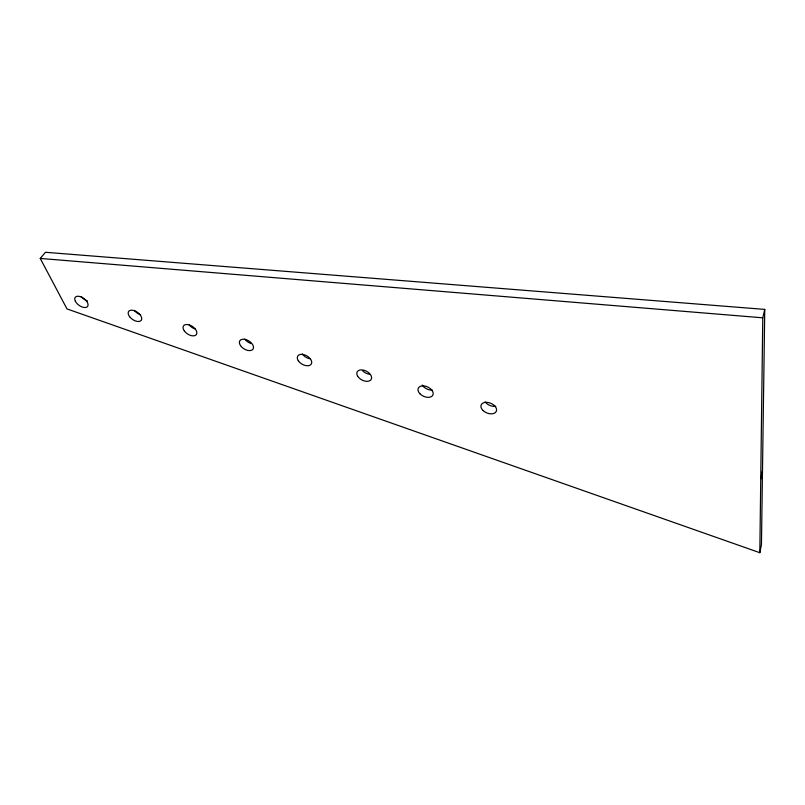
<?xml version="1.0" encoding="UTF-8"?>
<svg xmlns="http://www.w3.org/2000/svg" width="805" height="805" viewBox="0 0 805 805"><rect width="100%" height="100%" fill="white"/><g stroke="black" fill="none" stroke-linecap="round" stroke-linejoin="round"><path stroke-width="1.21" d="M759.819 552.713L762.778 317.814L764.75 309.402L45.462 252.287L40.25 258.435L66.976 308.909L759.819 552.713L761.45 544.562L764.75 309.402M760.745 479.025L762.486 470.724M40.25 258.435L762.778 317.814M495.769 406.304A8.191 5.233 22.6 0 1 485.123 401.856M432.366 390.103A8.05 5.102 25.3 0 1 422.233 385.042M369.646 374.245A7.939 4.961 27.8 0 1 362.582 370.713M310.468 358.859A7.849 4.81 30.1 0 1 302.328 353.938M251.1 343.504A7.778 4.659 32 0 1 244.811 339.016M195.102 328.943A7.728 4.508 33.7 0 1 188.833 324.496M140.593 314.765A7.688 4.347 35.1 0 1 134.324 310.358M87.493 300.949A7.668 4.196 36.3 0 1 81.235 296.582M483.171 410.641A8.231 5.222 22.7 0 0 496.343 411.285A8.231 5.222 22.7 0 0 486.743 402.329A8.231 5.222 22.7 0 0 483.171 410.641M419.848 393.655A8.09 5.092 25.3 0 0 432.808 395.255A8.09 5.092 25.3 0 0 424.104 385.937A8.09 5.092 25.3 0 0 419.848 393.655M357.682 376.247A7.98 4.951 27.8 0 0 370.542 380.242A7.98 4.951 27.8 0 0 364.373 370.35A7.98 4.951 27.8 0 0 357.682 376.247M298.303 360.731A7.889 4.8 30 0 0 310.841 364.635A7.889 4.8 30 0 0 304.371 354.784A7.889 4.8 30 0 0 298.303 360.731M240.534 345.647A7.819 4.649 31.9 0 0 252.77 349.461A7.819 4.649 31.9 0 0 246.018 339.64A7.819 4.649 31.9 0 0 240.534 345.647M184.325 330.956A7.768 4.488 33.6 0 0 196.269 334.689A7.768 4.488 33.6 0 0 189.245 324.908A7.768 4.488 33.6 0 0 184.325 330.956M129.605 316.667A7.728 4.337 35 0 0 141.267 320.31A7.728 4.337 35 0 0 133.982 310.569A7.728 4.337 35 0 0 129.605 316.667M75.358 301.261A7.698 4.186 36.2 0 0 86.91 307.067A7.698 4.186 36.2 0 0 81.929 297.317A7.698 4.186 36.2 0 0 75.358 301.261"/></g></svg>
